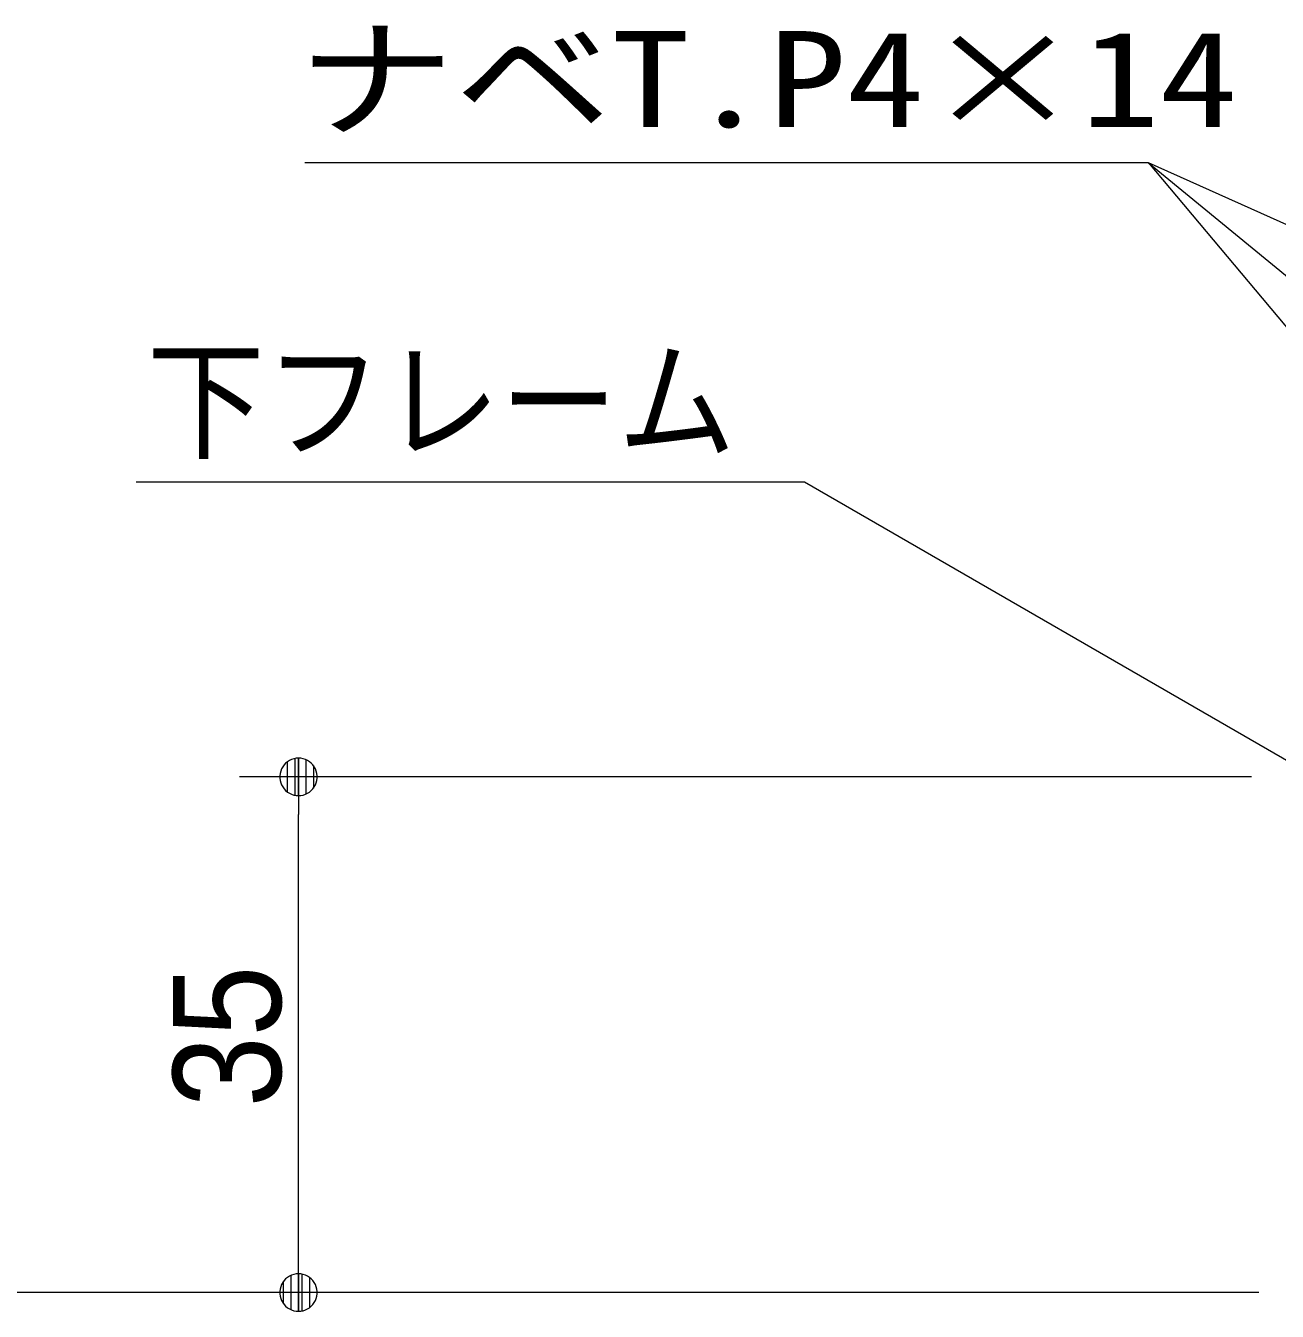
# Model space of a CAD drawing. Units: millimetres, scale not verified. Extents: x -6062 to 6062, y -3045 to 3045.
# Drawn here: x 309.6 to 734.4, y -1891.4 to -1455.1 of the extents above; entities that cross this region are included whole.
import ezdxf
from ezdxf.enums import TextEntityAlignment as Align

# ---------------------------------------------------------------- set-up
doc = ezdxf.new("R2010")
doc.units = ezdxf.units.MM
doc.header["$LTSCALE"] = 20
for name, color, linetype, lineweight in [('0-0_2寸法-1', 7, 'Continuous', 9), ('0-1_0', 7, 'Continuous', 9), ('0-2_2寸法-3', 7, 'Continuous', 9), ('0-5_2寸法-2', 7, 'Continuous', 9)]:
    doc.layers.add(name, color=color, linetype=linetype, lineweight=lineweight)
doc.styles.add('ＭＳ ゴシック', font='')
doc.styles.add('ＭＳ Ｐゴシック', font='')
doc.styles.get('ＭＳ ゴシック').set_extended_font_data('MS Gothic')
doc.styles.get('ＭＳ Ｐゴシック').set_extended_font_data('MS PGothic')

# ---------------------------------------------------------------- blocks, each defined once
blk = doc.blocks.new('_Dot')
at = {"layer": '0-1_0'}
for p, q in [((-10, 0), (-20, 0)), ((9.78, 2), (-9.78, 2)), ((7.99, 6), (-7.99, 6)), ((9.16, -3.98), (-9.16, -3.98)), ((6, -7.98), (-6, -7.98))]:
    blk.add_line(p, q, dxfattribs=at)
for points in [[(10, 0), (9.92, 1.25), (9.69, 2.49), (9.3, 3.68), (8.76, 4.82), (8.09, 5.88), (7.29, 6.85), (6.37, 7.71), (5.36, 8.44), (4.26, 9.05), (3.09, 9.51), (1.87, 9.82), (0.63, 9.98), (-0.63, 9.98), (-1.87, 9.82), (-3.09, 9.51), (-4.26, 9.05), (-5.36, 8.44), (-6.37, 7.71), (-7.29, 6.85), (-8.09, 5.88), (-8.76, 4.82), (-9.3, 3.68), (-9.69, 2.49), (-9.92, 1.25), (-10, 0), (0, 0)], [(-10, 0), (-9.92, -1.25), (-9.69, -2.49), (-9.3, -3.68), (-8.76, -4.82), (-8.09, -5.88), (-7.29, -6.85), (-6.37, -7.71), (-5.36, -8.44), (-4.26, -9.05), (-3.09, -9.51), (-1.87, -9.82), (-0.63, -9.98), (0.63, -9.98), (1.87, -9.82), (3.09, -9.51), (4.26, -9.05), (5.36, -8.44), (6.37, -7.71), (7.29, -6.85), (8.09, -5.88), (8.76, -4.82), (9.3, -3.68), (9.69, -2.49), (9.92, -1.25), (10, 0), (0, 0)]]:
    blk.add_lwpolyline(points, close=True, dxfattribs=at)

msp = doc.modelspace()

# ---------------------------------------------------------------- linework, layer by layer
at = {"layer": '0-0_2寸法-1'}
for p, q in [((725.68, -1710), (382.18, -1710)), ((402.18, -1872.29), (402.18, -1722.71)), ((382.18, -1885), (282.18, -1885)), ((728.18, -1885), (382.18, -1885))]:
    msp.add_line(p, q, dxfattribs=at)
at = {"layer": '0-2_2寸法-3'}
for q in [(932.68, -1700), (932.68, -1790)]:
    msp.add_line((690.68, -1501.6), q, dxfattribs=at)
for points in [[(932.68, -1610), (690.68, -1501.6), (404.38, -1501.6)], [(747.18, -1710), (573.98, -1610), (347.1, -1610)]]:
    msp.add_lwpolyline(points, dxfattribs=at)
at = {"layer": '0-5_2寸法-2'}
msp.add_line((382.18, -1885), (282.18, -1885), dxfattribs=at)

# ---------------------------------------------------------------- block references
at = {"layer": '0-0_2寸法-1', "xscale": 0.6356201, "yscale": 0.6356201}
for p, rotation in [((402.18, -1710), 90), ((402.18, -1885), 270)]:
    msp.add_blockref('_Dot', p, dxfattribs=dict(at, rotation=rotation))

# ---------------------------------------------------------------- texts
at = {"layer": '0-0_2寸法-1', "style": 'ＭＳ Ｐゴシック', "width": 0.9}
msp.add_text('35', height=36.66, rotation=90, dxfattribs=at).set_placement((407.24, -1822.09), align=Align.BOTTOM_LEFT)
at = {"layer": '0-2_2寸法-3', "style": 'ＭＳ ゴシック'}
for s, width, p in [('ナベT.P4×14', 1.2, (401.88, -1499.2)), ('下フレーム', 0.9, (350.76, -1608.38))]:
    msp.add_text(s, height=32.55, dxfattribs=dict(at, width=width)).set_placement(p, align=Align.BOTTOM_LEFT)

doc.saveas('drawing.dxf')
